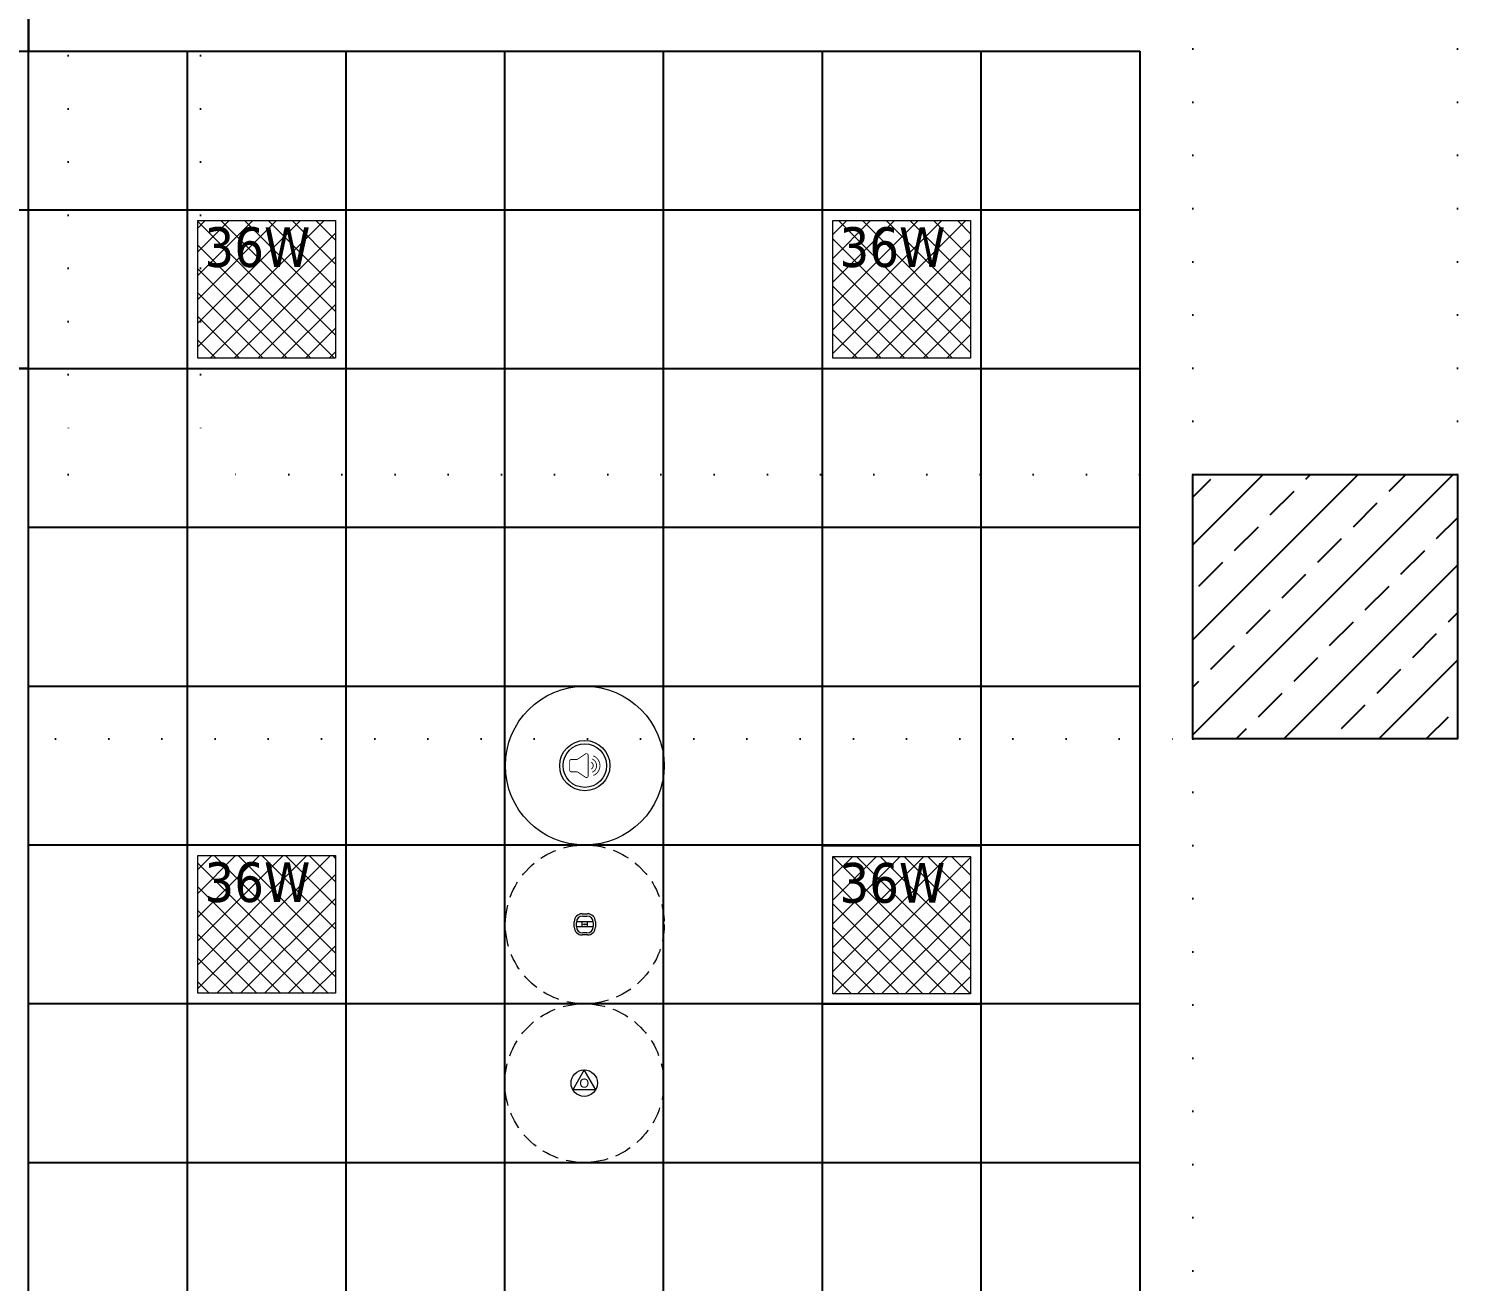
# Model space of a CAD drawing. Header units: centimetres. Extents: x 405564 to 502064, y 46284 to 60634.
# Drawn here: x 461610 to 462150, y 54228 to 54701 of the extents above; entities that cross this region are included whole.
import ezdxf
from ezdxf.enums import TextEntityAlignment as Align

# ---------------------------------------------------------------- set-up
doc = ezdxf.new("R2010")
doc.units = ezdxf.units.CM
for name, pattern in [('ACAD_ISO07W100', [3, 0, -3]), ('DOT', [0.25, 0, -0.25]), ('HIDDEN', [9.524999999999999, 6.35, -3.175])]:
    doc.linetypes.add(name, pattern=pattern)
for name, color, linetype in [('0-KRCN-ASMATAVAN-130426', 8, 'Continuous'), ('AS_DOS_TERAS_UST', 8, 'ACAD_ISO07W100'), ('AS_TA_BETONARME', 5, 'Continuous'), ('AS_TA_TARAMA', 8, 'Continuous')]:
    doc.layers.add(name, color=color, linetype=linetype)
doc.layers.add('0-KRCN-AYDINLATMA-130426', color=8, linetype='Continuous', lineweight=9)
doc.layers.add('0-KRCN-MİMARİ-220526', color=8, linetype='Continuous', lineweight=9)
doc.styles.add('2', font='arial.ttf', dxfattribs={"width": 0.9, "height": 200})
doc.styles.add('TAHOMA', font='tahoma.ttf')
pattern_1 = [(225, (17560.67968431883, -7819.298704102708), (17.9605122421383, -17.96051224213831), []), (225, (17542.71916431881, -7819.298704102708), (17.9605122421383, -17.96051224213831), [12.7, -6.35])]

# ---------------------------------------------------------------- blocks, each defined once
blk = doc.blocks.new('ABB 6131-21-24-500')
at = {"layer": '0-KRCN-AYDINLATMA-130426'}
for p, q in [((-4.00965021335287, -0.9996761657966999), (-4.00965021335287, 0.9996761657966999)), ((3.20339300413616, 0.9931614662491484), (-3.194534456997644, 0.9931614662491484)), ((-3.194534456997644, -0.8352348411426647), (-3.194534456997644, 0.7642470241262345)), ((-1.010621715977322, 3.998704663201352), (0.988730615703389, 3.998704663201352)), ((-1.007241191458888, -0.9230617088323925), (-1.007241191458888, 0.9931614662491484)), ((-0.7953116590506397, 3.163469822073239), (0.8041702061891556, 3.163469822073239)), ((0.9732922547846101, -0.9230617088323925), (0.9732922547846101, 0.9931614662491484)), ((3.20339300413616, 0.7642470241262345), (3.20339300413616, -0.8352348411426647)), ((3.987759113137145, 0.9996761657966999), (3.987759113137145, -0.9996761657966999)), ((3.20339300413616, -0.9230617088323925), (-3.194534456997644, -0.9230617088323925)), ((0.988730615703389, -3.998704663215904), (-1.010621715977322, -3.998704663215904)), ((0.8041702061891556, -3.234457639089669), (-0.7953116590506397, -3.234457639089669))]:
    blk.add_line(p, q, dxfattribs=at)
at = {"layer": '0-KRCN-AYDINLATMA-130426', "linetype": 'HIDDEN'}
blk.add_circle((0, 0), 30, dxfattribs=at)
at = {"layer": '0-KRCN-AYDINLATMA-130426'}
for centre, radius in [((-0.5320468995487317, -0.0003149880940327421), 0.08870462069324798), ((0, 0), 0.1598361064370805), ((0.5190995890880004, -0.0003149880940327421), 0.08870462069324798)]:
    blk.add_circle(centre, radius, dxfattribs=at)
for centre, radius, start, end in [((-1.010621715977322, 0.9996761657966999), 2.999028497409327, 90, 180), ((-0.7953116590506397, 0.7642470241262345), 2.399222797927462, 90, 180), ((0.8041702061891556, 0.7642470241262345), 2.399222797927462, 0, 90), ((0.988730615703389, 0.9996761657966999), 2.999028497409327, 0, 90), ((-1.010621715977322, -0.9996761657966999), 2.999028497409327, 180, 270), ((-0.7953116590506397, -0.8352348411426647), 2.399222797927462, 180, 270), ((0.8041702061891556, -0.8352348411426647), 2.399222797927462, 270, 0), ((0.988730615703389, -0.9996761657966999), 2.999028497409327, 270, 0)]:
    blk.add_arc(centre, radius, start, end, dxfattribs=at)
blk = doc.blocks.new('AST-OD-OD')
at = {"layer": '0-KRCN-AYDINLATMA-130426'}
for p, q in [((0.3115545770269819, 5), (-4.018572441884317, -2.5)), ((4.64168159593828, -2.5), (0.3115545770269819, 5)), ((4.64168159593828, -2.5), (-4.018572441884317, -2.5))]:
    blk.add_line(p, q, dxfattribs=at)
at = {"layer": '0-KRCN-AYDINLATMA-130426', "linetype": 'HIDDEN'}
blk.add_circle((0.3115545769687742, 0), 30, dxfattribs=at)
at = {"layer": '0-KRCN-AYDINLATMA-130426'}
blk.add_circle((0.3115545769687742, 0), 5.000000000002124, dxfattribs=at)
at = {"layer": '0-KRCN-AYDINLATMA-130426', "style": '2'}
blk.add_text('O', height=3.428571428579033, dxfattribs=at).set_placement((0.3115545769687742, 0), align=Align.MIDDLE)
blk = doc.blocks.new('ASMA TAVA TİPİ HOPARLÖR')
at = {"layer": '0-KRCN-AYDINLATMA-130426', "const_width": 0.3166666666666667}
blk.add_lwpolyline([(0.2678101876517758, -4.410524511353287, 0.5981760014106391), (1.251140441570897, -3.882686215365538), (1.251140441570897, 3.882686215365538, 0.598176001410639), (0.2678101876517758, 4.410524511353287), (-2.695769251848105, 2.445446028890728, -0.1474326629705155), (-3.045766172406729, 2.339950991547084), (-5.089797056803945, 2.339950991547084, 0.414213562373095), (-5.723130390106235, 1.706617658215691), (-5.723130390106235, -1.706617658215691, 0.414213562373095), (-5.089797056803945, -2.339950991547084), (-3.045766172406729, -2.339950991547084, -0.1474326629705154), (-2.695769251848105, -2.445446028890728)], format="xyb", close=True, dxfattribs=at)
for points in [[(2.411450584302656, 1.294228738450329, -0.6013979208933983), (2.411450584302656, -1.294228738450329)], [(2.802783696737606, 2.510094951539941, -0.6588117416351348), (2.802783696737606, -2.510094951539941)], [(3.192043324932456, 3.719518879559473, -0.6804877585378879), (3.192043324932456, -3.719518879559473)]]:
    blk.add_lwpolyline(points, format="xyb", dxfattribs=at)
at = {"layer": '0-KRCN-AYDINLATMA-130426'}
blk.add_circle((0, 0), 30, dxfattribs=at)
at = {"layer": '0-KRCN-AYDINLATMA-130426', "ltscale": 0.1}
for radius in [9.498316872413454, 8.231874622758326]:
    blk.add_circle((0, 0), radius, dxfattribs=at)
blk = doc.blocks.new('36W 60x60 cm  SIVA ALTI LED ARMATÜR')
at = {"layer": '0-KRCN-AYDINLATMA-130426'}
h = blk.add_hatch(dxfattribs=at)
h.set_pattern_fill('ANSI37', color=256, scale=2)
h.set_pattern_definition([(45, (0, 0), (-4.490128060534577, 4.490128060534577), []), (135, (0, 0), (-4.490128060534577, -4.490128060534576), [])])
h.paths.add_polyline_path([(-26.00000000069848, 26.01268380675174), (25.99999999935972, 26.01268380675175), (25.99999999935973, -25.98731619330647), (-26.00000000069849, -25.98731619330648)])
for points in [[(-30.00000000066939, 30.01268380672263), (29.99999999933061, 30.01268380672263), (29.99999999933061, -29.98731619327737), (-30.00000000066939, -29.98731619327737)], [(-26.00000000069848, 26.01268380675174), (25.99999999935972, 26.01268380675175), (25.99999999935973, -25.98731619330647), (-26.00000000069849, -25.98731619330648)]]:
    blk.add_lwpolyline(points, close=True, dxfattribs=at)
at = {"layer": '0-KRCN-AYDINLATMA-130426', "insert": (-23.50000000069849, 23.51268380675174), "char_height": 15, "attachment_point": 1, "style": 'TAHOMA'}
blk.add_mtext_dynamic_manual_height_columns('{\\fTahoma|b0|i0|c162|p34;36W}', width=52.94616407470312, gutter_width=1.25, heights=[0], dxfattribs=at)
blk = doc.blocks.new('G$C27E741DA')
at = {"layer": '0-KRCN-AYDINLATMA-130426'}
for name, p in [('36W 60x60 cm  SIVA ALTI LED ARMATÜR', (23635.64931025397, 7468.441727676691)), ('36W 60x60 cm  SIVA ALTI LED ARMATÜR', (23875.64931025397, 7468.441727676691)), ('ASMA TAVA TİPİ HOPARLÖR', (23755.89349236822, 7288.485106678883)), ('36W 60x60 cm  SIVA ALTI LED ARMATÜR', (23635.64931025397, 7228.441727676691)), ('ABB 6131-21-24-500', (23755.89349236822, 7228.485106678883)), ('36W 60x60 cm  SIVA ALTI LED ARMATÜR', (23875.60184650711, 7228.16772532546)), ('AST-OD-OD', (23755.36812975927, 7168.485106678883))]:
    blk.add_blockref(name, p, dxfattribs=at)
blk = doc.blocks.new('A$C6A10300A')
at = {"layer": 'AS_TA_TARAMA'}
h = blk.add_hatch(dxfattribs=at)
h.set_pattern_fill('ANSI33', color=256, scale=4, angle=180)
h.set_pattern_definition(pattern_1)
h.paths.add_polyline_path([(23985.67968431918, -6101.453646794049), (24085.67968431918, -6101.453646794049), (24085.67968431918, -6201.453646794049), (23985.67968431918, -6201.453646794049)])
h = blk.add_hatch(dxfattribs=at)
h.set_pattern_fill('ANSI33', color=256, scale=4, angle=180)
h.set_pattern_definition(pattern_1)
h.paths.add_polyline_path([(23985.67968431901, -6101.453646794107), (24085.67968431901, -6101.453646794107), (24085.67968431901, -6201.453646794107), (23985.67968431901, -6201.453646794107)])
at = {"layer": 'AS_DOS_TERAS_UST', "linetype": 'DOT', "ltscale": 80}
for p, q in [((23560.67968431918, -5601.453646794078), (23560.67968431918, -6101.453646794427)), ((23610.67968431918, -5601.453646794078), (23610.67968431918, -6101.453646794398)), ((23985.67968431907, -6101.453646794427), (23985.67968431901, -5601.453646794049)), ((24085.67968431907, -6101.453646794427), (24085.67968431901, -5601.453646794049)), ((23560.67968431918, -6101.453646794413), (23515.67968431942, -6101.453646794413)), ((23985.67968431918, -6101.453646794413), (23610.67968431918, -6101.453646794413)), ((23515.67968431942, -6201.453646794434), (23985.67968431918, -6201.453646794427)), ((23985.67968431965, -6201.453646794049), (23985.67968431965, -6626.453646793976))]:
    blk.add_line(p, q, dxfattribs=at)
at = {"layer": 'AS_TA_BETONARME'}
for points in [[(23985.67968431918, -6101.453646794049), (24085.67968431918, -6101.453646794049), (24085.67968431918, -6201.453646794049), (23985.67968431918, -6201.453646794049)], [(23985.67968431901, -6101.453646794107), (24085.67968431901, -6101.453646794107), (24085.67968431901, -6201.453646794107), (23985.67968431901, -6201.453646794107)]]:
    blk.add_lwpolyline(points, close=True, dxfattribs=at)

msp = doc.modelspace()

# ---------------------------------------------------------------- linework, layer by layer
at = {"layer": '0-KRCN-ASMATAVAN-130426'}
for p, q in [((461609.7456947885, 54992.56257809836), (461609.7456947885, 54692.56257809661)), ((461609.7456947885, 54572.56257809661), (461609.7456947885, 54992.56257809836)), ((461249.7456947885, 54692.56257809661), (461609.7456947885, 54692.56257809661)), ((461249.7456947885, 54692.56257809661), (462029.7456947885, 54692.56257809661)), ((461609.7456947885, 54692.56257809661), (462029.7456947885, 54692.56257809661)), ((461669.7456947885, 53972.56257809661), (461669.7456947885, 54692.56257809661)), ((461729.7456947885, 53972.56257809661), (461729.7456947885, 54692.56257809661)), ((461789.7456947885, 53972.56257809661), (461789.7456947885, 54692.56257809661)), ((461849.7456947885, 53972.56257809661), (461849.7456947885, 54692.56257809661)), ((461909.7456947885, 53972.56257809661), (461909.7456947885, 54692.56257809661)), ((461969.7456947885, 53972.56257809661), (461969.7456947885, 54692.56257809661)), ((462029.7456947885, 54692.56257809661), (462029.7456947884, 53972.56257809661)), ((461249.7456947885, 54632.56257809661), (462029.7456947885, 54632.56257809661)), ((461609.7456947885, 54572.56257809661), (461249.7456947885, 54572.56257809835)), ((461249.7456947885, 54572.56257809661), (462029.7456947885, 54572.56257809661)), ((461609.7456947884, 54152.56257809661), (461609.7456947885, 54572.56257809661)), ((461609.7456947893, 54572.56257809661), (462029.7456947885, 54572.56257809661)), ((461609.7456947892, 54512.56257809661), (462029.7456947885, 54512.56257809661)), ((461609.745694789, 54452.56257809661), (462029.7456947885, 54452.56257809661)), ((461609.7456947889, 54392.56257809661), (462029.7456947885, 54392.56257809661)), ((461609.7456947888, 54332.56257809661), (462029.7456947884, 54332.56257809661)), ((461609.7456947886, 54272.56257809661), (462029.7456947884, 54272.56257809661))]:
    msp.add_line(p, q, dxfattribs=at)

# ---------------------------------------------------------------- block references
at = {"layer": '0-KRCN-AYDINLATMA-130426'}
msp.add_blockref('G$C27E741DA', (438064.0660104522, 47134.01622488972), dxfattribs=at)

# ---------------------------------------------------------------- next in the draw order: block references
at = {"layer": '0-KRCN-MİMARİ-220526'}
msp.add_blockref('A$C6A10300A', (438064.0660104522, 60634.01622488972), dxfattribs=at)

doc.saveas('drawing.dxf')
